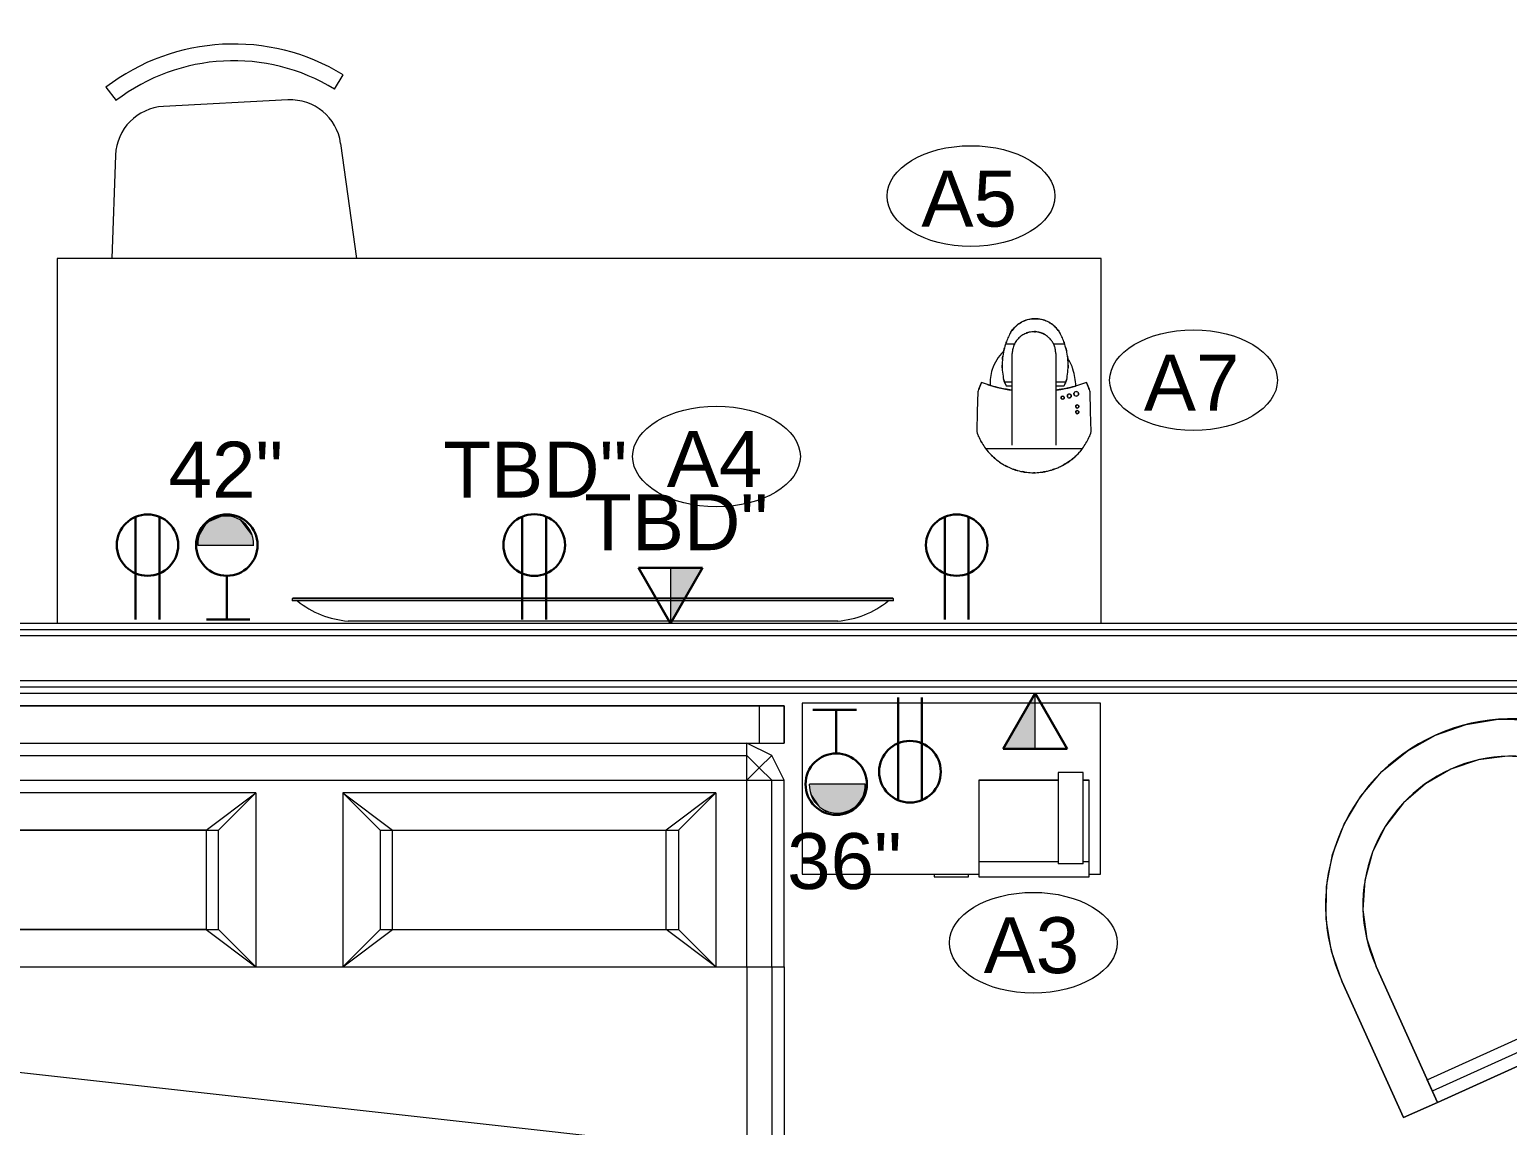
# Model space of a CAD drawing. Header units: inches. Extents: x -1159 to 2819, y -194 to 4438.
# Drawn here: x -960.8 to -841.9, y 232 to 320.2 of the extents above; entities that cross this region are included whole.
import ezdxf

# ---------------------------------------------------------------- set-up
doc = ezdxf.new("R2010")
doc.units = ezdxf.units.IN
doc.header["$MEASUREMENT"] = 0
for name, color, linetype, lineweight in [('A-ANNO-NOTE', 131, 'Continuous', 40), ('A-WALL', 113, 'Continuous', 18), ('G-IMPT', 8, 'Continuous', 9), ('I-FURN', 30, 'Continuous', 9), ('I-WALL', 2, 'Continuous', 18), ('Q-CASE', 31, 'Continuous', 9), ('Q-SPCQ', 91, 'Continuous', 9), ('Q-SPCQ-IDEN', 132, 'Continuous', 9)]:
    doc.layers.add(name, color=color, linetype=linetype, lineweight=lineweight)
doc.styles.add('Arial', font='arial.ttf', dxfattribs={"height": 4.5})
doc.styles.add('Swis721 Lt BT', font='swissl.ttf', dxfattribs={"height": 4.5})

# ---------------------------------------------------------------- blocks, each defined once
blk = doc.blocks.new('Bed_761 - 12ZBED05_dwg-V7-3RD FLOOR - POWER _ SIGNAL B')
at = {"layer": 'G-IMPT'}
for p, q in [((0, 78), (0, 0)), ((0, 78), (3, 78)), ((0, 76), (0, 78)), ((0, 78), (0, 76)), ((0, 0), (0, 78)), ((0, 0), (0, 78)), ((0, 78), (3, 78)), ((0, 78), (3, 78)), ((0, 78), (3, 78)), ((3, 78), (3, 0)), ((3, 78), (3, 75)), ((3, 78), (3, 76)), ((3, 78), (3, 76)), ((3, 78), (3, 0)), ((6, 78), (4, 77)), ((6, 78), (4, 77)), ((21, 78), (6, 78)), ((21, 78), (6, 78)), ((6, 77), (6, 78)), ((21, 78), (28, 78)), ((21, 78), (28, 78)), ((21, 77), (21, 78)), ((28, 78), (84, 78)), ((28, 78), (84, 78)), ((28, 78), (28, 77)), ((82, 76), (82, 78)), ((82, 76), (82, 78)), ((82, 78), (84, 78)), ((82, 78), (84, 78)), ((84, 78), (86, 77)), ((84, 78), (86, 77)), ((84, 77), (84, 78)), ((84, 78), (84, 76)), ((84, 78), (84, 76)), ((3, 75), (4, 77)), ((3, 75), (4, 77)), ((5, 76), (4, 77)), ((6, 77), (5, 76)), ((6, 75), (6, 77)), ((21, 77), (6, 77)), ((21, 75), (21, 77)), ((21, 77), (28, 77)), ((28, 77), (28, 75)), ((28, 77), (84, 77)), ((84, 77), (84, 75)), ((84, 77), (85, 76)), ((85, 76), (86, 77)), ((86, 77), (87, 75)), ((86, 77), (87, 75)), ((3, 76), (0, 76)), ((3, 76), (0, 76)), ((3, 75), (3, 3)), ((3, 75), (3, 3)), ((4, 75), (3, 75)), ((3, 75), (3, 3)), ((4, 75), (5, 76)), ((6, 75), (4, 75)), ((4, 75), (4, 3)), ((6, 75), (5, 76)), ((21, 75), (6, 75)), ((6, 75), (6, 3)), ((21, 75), (21, 72.5)), ((21, 75), (28, 75)), ((28, 75), (36, 3)), ((28, 75), (84, 75)), ((84, 76), (82, 76)), ((84, 76), (82, 76)), ((84, 75), (85, 76)), ((84, 75), (86, 75)), ((84, 75), (84, 3)), ((85, 76), (86, 75)), ((86, 75), (87, 75)), ((86, 75), (86, 3)), ((87, 75), (87, 3)), ((87, 75), (87, 3)), ((7, 42.5), (7, 72.5)), ((7, 72.5), (21, 72.5)), ((7, 72.5), (10, 69.5)), ((10, 68.5), (7, 72.5)), ((21, 72.5), (18, 69.5)), ((18, 68.5), (21, 72.5)), ((21, 72.5), (21, 42.5)), ((21, 72.5), (21, 42.5)), ((10, 69.5), (10, 68.5)), ((18, 69.5), (10, 69.5)), ((18, 69.5), (18, 68.5)), ((10, 68.5), (10, 46.5)), ((10, 46.5), (10, 68.5)), ((10, 68.5), (18, 68.5)), ((18, 68.5), (18, 46.5)), ((18, 46.5), (18, 68.5)), ((10, 46.5), (7, 42.5)), ((10, 46.5), (10, 45.5)), ((10, 46.5), (18, 46.5)), ((18, 46.5), (18, 45.5)), ((18, 46.5), (21, 42.5)), ((7, 42.5), (10, 45.5)), ((18, 45.5), (10, 45.5)), ((21, 42.5), (18, 45.5)), ((7, 42.5), (21, 42.5)), ((21, 42.5), (21, 35.5)), ((7, 5.5), (7, 35.5)), ((7, 35.5), (21, 35.5)), ((10, 32.5), (7, 35.5)), ((7, 35.5), (10, 31.5)), ((18, 32.5), (21, 35.5)), ((21, 35.5), (18, 31.5)), ((21, 35.5), (21, 5.5)), ((21, 35.5), (21, 5.5)), ((10, 32.5), (18, 32.5)), ((10, 32.5), (10, 31.5)), ((18, 32.5), (18, 31.5)), ((10, 31.5), (10, 9.5)), ((18, 31.5), (10, 31.5)), ((10, 31.5), (10, 9.5)), ((18, 31.5), (18, 9.5)), ((18, 31.5), (18, 9.5)), ((7, 5.5), (10, 9.5)), ((10, 8.5), (7, 5.5)), ((10, 9.5), (10, 8.5)), ((18, 9.5), (10, 9.5)), ((10, 8.5), (18, 8.5)), ((18, 9.5), (18, 8.5)), ((21, 5.5), (18, 9.5)), ((21, 5.5), (18, 8.5)), ((7, 5.5), (21, 5.5)), ((21, 5.5), (21, 3)), ((4, 1), (3, 3)), ((4, 1), (3, 3)), ((4, 3), (3, 3)), ((3, 3), (3, 0)), ((6, 3), (4, 3)), ((5, 2), (4, 3)), ((6, 3), (5, 2)), ((21, 3), (6, 3)), ((6, 3), (6, 1)), ((21, 3), (21, 1)), ((21, 3), (36, 3)), ((36, 1), (36, 3)), ((36, 3), (84, 3)), ((86, 3), (84, 3)), ((84, 3), (85, 2)), ((84, 3), (84, 1)), ((86, 3), (85, 2)), ((87, 3), (86, 1)), ((87, 3), (86, 1)), ((86, 3), (87, 3)), ((0, 0), (0, 2)), ((0, 0), (0, 2)), ((0, 2), (3, 2)), ((0, 2), (3, 2)), ((3, 2), (3, 0)), ((3, 2), (3, 0)), ((5, 2), (4, 1)), ((6, 1), (5, 2)), ((82, 0), (82, 2)), ((82, 0), (82, 2)), ((82, 2), (84, 2)), ((82, 2), (84, 2)), ((85, 2), (84, 1)), ((84, 2), (84, 0)), ((84, 2), (84, 0)), ((85, 2), (86, 1)), ((0, 0), (3, 0)), ((3, 0), (0, 0)), ((6, 0), (4, 1)), ((6, 0), (4, 1)), ((21, 1), (6, 1)), ((6, 1), (6, 0)), ((21, 0), (6, 0)), ((21, 1), (21, 0)), ((21, 1), (36, 1)), ((21, 0), (36, 0)), ((36, 1), (36, 0)), ((36, 1), (84, 1)), ((36, 0), (84, 0)), ((86, 1), (84, 0)), ((86, 1), (84, 0)), ((84, 1), (84, 0)), ((3, 0), (0, 0)), ((3, 0), (0, 0)), ((21, 0), (6, 0)), ((21, 0), (36, 0)), ((36, 0), (84, 0)), ((84, 0), (82, 0)), ((84, 0), (82, 0))]:
    blk.add_line(p, q, dxfattribs=at)
blk = doc.blocks.new('Bed_761 - Bed_761-V18-3RD FLOOR - POWER _ SIGNAL B')
at = {"extrusion": (0, 0, -1), "zscale": -1, "rotation": 180}
blk.add_blockref('Bed_761 - 12ZBED05_dwg-V7-3RD FLOOR - POWER _ SIGNAL B', (0, 0), dxfattribs=at)
blk = doc.blocks.new('Bed_Side_Table_5122 - T-4-V19-3RD FLOOR - POWER _ SIGNAL B')
at = {"layer": 'I-FURN'}
for p, q in [((12, 3.99), (-12, 3.99)), ((-12, 3.99), (-12, -9.79)), ((12, -9.79), (12, 3.99)), ((-12, -9.79), (-1.38, -9.79)), ((-1.38, -9.79), (-1.38, -10)), ((-1.38, -9.79), (1.38, -9.79)), ((-1.38, -10), (1.38, -10)), ((1.38, -10), (1.38, -9.79)), ((1.38, -9.79), (2.2, -9.79)), ((11.08, -9.79), (12, -9.79))]:
    blk.add_line(p, q, dxfattribs=at)
blk = doc.blocks.new('F-Chairs - Side 01-V21-3RD FLOOR - POWER _ SIGNAL B')
at = {"layer": 'I-FURN'}
for p, q in [((-9.57, -3.52), (-8.8, -4.64)), ((8.8, -4.64), (9.57, -3.52)), ((5.02, -5.32), (-5.02, -5.32)), ((-9.07, -9.03), (-9.79, -17.33)), ((9.88, -18.36), (9.07, -9.03))]:
    blk.add_line(p, q, dxfattribs=at)
for centre, radius, start, end in [((0, -17.51), 16.94, 55.6197, 124.3803), ((0, -17.51), 15.59, 55.6197, 124.3803), ((-5.02, -9.38), 4.06, 90, 175.0303), ((5.02, -9.38), 4.06, 4.9697, 90)]:
    blk.add_arc(centre, radius, start, end, dxfattribs=at)
blk = doc.blocks.new('F-Chairs - LC-3-V23-3RD FLOOR - POWER _ SIGNAL B')
at = {"layer": 'I-FURN'}
for p, q in [((-15, -15), (-15, -27)), ((-15, -27), (-15, -15)), ((-15, -27), (-15, -15)), ((-12, -27), (-12, -15)), ((-12, -15), (-12, -27)), ((-12, -15), (-12, -27)), ((12, -15), (12, -27)), ((12, -27), (12, -15)), ((12, -27), (12, -15)), ((15, -27), (15, -15)), ((15, -15), (15, -27)), ((15, -15), (15, -27)), ((-12, -27), (-12, -25)), ((-12, -25), (-12, -26)), ((-12, -25), (12, -25)), ((12, -26), (-12, -26)), ((-12, -26), (-12, -27)), ((12, -26), (-12, -26)), ((12, -26), (12, -25)), ((12, -25), (12, -27)), ((12, -27), (12, -26)), ((-15, -27), (-12, -27)), ((-12, -27), (-15, -27)), ((-12, -27), (-15, -27)), ((12, -27), (-12, -27)), ((12, -27), (-12, -27)), ((-12, -27), (12, -27)), ((12, -27), (-12, -27)), ((12, -27), (15, -27)), ((15, -27), (12, -27)), ((15, -27), (12, -27))]:
    blk.add_line(p, q, dxfattribs=at)
at = {"layer": 'I-FURN', "flags": 128}
for points in [[(-15, -15), (-14.77, -12.4), (-14.1, -9.87), (-12.99, -7.5), (-11.49, -5.36), (-9.64, -3.51), (-7.5, -2.01), (-5.13, -0.9), (-2.6, -0.23), (0, 0), (2.6, -0.23), (5.13, -0.9), (7.5, -2.01), (9.64, -3.51), (11.49, -5.36), (12.99, -7.5), (14.1, -9.87), (14.77, -12.4), (15, -15)], [(12, -15), (11.77, -12.66), (11.09, -10.41), (9.98, -8.33), (8.49, -6.51), (6.67, -5.02), (4.59, -3.91), (2.34, -3.23), (0, -3), (-2.34, -3.23), (-4.59, -3.91), (-6.67, -5.02), (-8.49, -6.51), (-9.98, -8.33), (-11.09, -10.41), (-11.77, -12.66), (-12, -15)]]:
    blk.add_lwpolyline(points, dxfattribs=at)
at = {"layer": 'I-FURN'}
for radius, start in [(15, 360), (15, 360), (12, 0), (12, 0)]:
    blk.add_arc((0, -15), radius, start, 180, dxfattribs=at)
blk = doc.blocks.new('A-Flat_Screen_TV - OLED 55BGP 55_-7077464-3RD FLOOR - POWER _ SIGNAL B')
at = {"layer": 'Q-SPCQ'}
for p, q in [((-24.14, 0.06), (24.14, 0.06)), ((-24.14, 0.06), (-24.14, 0)), ((24.14, 0), (24.14, 0.06)), ((-24.2, 0), (24.2, 0)), ((-24.2, 0), (-24.2, -0.19)), ((24.2, -0.19), (-24.2, -0.19)), ((24.2, -0.19), (24.2, 0)), ((19.7, -1.81), (-19.7, -1.81))]:
    blk.add_line(p, q, dxfattribs=at)
for centre, start, end in [((-19.1, 5.58), 231.0344, 265.3628), ((19.1, 5.58), 274.6372, 308.9656)]:
    blk.add_arc(centre, 7.41, start, end, dxfattribs=at)
blk = doc.blocks.new('Desk70 - Desk-7130991-3RD FLOOR - POWER _ SIGNAL B')
at = {"layer": 'Q-CASE'}
for p, q in [((2334.21, 451.01), (2250.22, 451.01)), ((2250.22, 451.01), (2250.22, 421.65)), ((2334.21, 421.65), (2334.21, 451.01))]:
    blk.add_line(p, q, dxfattribs=at)
blk = doc.blocks.new('Speaker_Phone_6931 - Phone-6780614-3RD FLOOR - POWER _ SIGNAL B')
at = {"layer": 'Q-SPCQ'}
for p, q in [((-7.79, 12.24), (-14.18, 12.24)), ((-14.18, 12.24), (-14.18, 4.45)), ((-14.18, 12.24), (-7.79, 12.24)), ((-14.18, 12.24), (-14.18, 4.45)), ((-5.77, 12.85), (-7.79, 12.85)), ((-7.79, 12.85), (-7.79, 12.24)), ((-5.77, 12.85), (-7.79, 12.85)), ((-7.79, 12.85), (-7.79, 5.69)), ((-5.79, 12.24), (-5.3, 12.24)), ((-5.77, 12.24), (-5.77, 12.85)), ((-5.77, 5.69), (-5.77, 12.85)), ((-5.3, 12.24), (-5.77, 12.24)), ((-5.3, 4.45), (-5.3, 12.24)), ((-5.3, 4.45), (-5.3, 12.24)), ((-7.79, 6.51), (-7.79, 5.51)), ((-5.79, 5.51), (-5.79, 6.51)), ((-14.18, 5.69), (-7.79, 5.69)), ((-5.79, 5.51), (-7.79, 5.51)), ((-5.79, 5.69), (-5.3, 5.69)), ((-14.18, 4.45), (-5.3, 4.45)), ((-14.18, 4.45), (-5.3, 4.45))]:
    blk.add_line(p, q, dxfattribs=at)
blk = doc.blocks.new('Keurig_Coffee_Maker_18764 - Keurig_Coffee_Maker_18764-V37-3RD FLOOR - POWER _ SIGNAL B')
at = {"layer": 'Q-SPCQ'}
for p, q in [((-0.61, 4.75), (-0.53, 4.77)), ((-0.53, 4.77), (-0.61, 4.75)), ((-0.61, 4.75), (-0.53, 4.77)), ((-0.53, 4.77), (-0.61, 4.75)), ((-0.61, 4.75), (-0.53, 4.77)), ((-0.53, 4.77), (-0.61, 4.75)), ((-0.52, 4.74), (-0.53, 4.77)), ((-0.52, 4.74), (-0.53, 4.77)), ((-0.52, 4.74), (-0.53, 4.77)), ((-0.51, 4.78), (-0.43, 4.8)), ((-0.51, 4.78), (-0.51, 4.75)), ((-0.43, 4.77), (-0.51, 4.75)), ((-0.43, 4.8), (-0.36, 4.82)), ((-0.43, 4.77), (-0.43, 4.8)), ((-0.35, 4.79), (-0.43, 4.77)), ((-0.36, 4.82), (-0.35, 4.79)), ((-0.31, 4.83), (-0.11, 4.85)), ((-0.31, 4.83), (-0.3, 4.8)), ((-0.11, 4.82), (-0.3, 4.8)), ((-0.11, 4.85), (-0.11, 4.82)), ((-0.04, 4.86), (0.03, 4.85)), ((-0.04, 4.86), (-0.04, 4.82)), ((0.03, 4.82), (-0.04, 4.82)), ((0.03, 4.85), (0.13, 4.85)), ((0.13, 4.85), (0.03, 4.85)), ((0.03, 4.82), (0.03, 4.85)), ((0.03, 4.82), (0.12, 4.82)), ((0.12, 4.82), (0.03, 4.82)), ((0.13, 4.85), (0.12, 4.82)), ((0.2, 4.81), (0.12, 4.82)), ((0.13, 4.85), (0.2, 4.84)), ((0.2, 4.84), (0.2, 4.81)), ((0.27, 4.8), (0.28, 4.83)), ((0.3, 4.8), (0.27, 4.8)), ((0.28, 4.83), (0.44, 4.8)), ((0.43, 4.77), (0.34, 4.79)), ((0.49, 4.75), (0.43, 4.77)), ((0.44, 4.8), (0.5, 4.78)), ((0.44, 4.8), (0.44, 4.8)), ((0.44, 4.8), (0.44, 4.8)), ((0.45, 4.8), (0.44, 4.77)), ((0.47, 4.79), (0.46, 4.76)), ((0.52, 4.75), (0.46, 4.76)), ((0.46, 4.76), (0.49, 4.75)), ((0.5, 4.78), (0.47, 4.79)), ((0.47, 4.79), (0.52, 4.78)), ((0.49, 4.75), (0.5, 4.78)), ((0.5, 4.78), (0.49, 4.75)), ((0.5, 4.78), (0.49, 4.75)), ((0.5, 4.75), (0.51, 4.78)), ((0.5, 4.78), (0.5, 4.78)), ((0.52, 4.78), (0.52, 4.75)), ((0.58, 4.76), (0.57, 4.73)), ((0.58, 4.76), (0.65, 4.73)), ((-1.56, 3.82), (-2.29, 3.82)), ((-0.61, 4.75), (-0.6, 4.72)), ((-0.61, 4.75), (-0.6, 4.72)), ((-0.61, 4.75), (-0.6, 4.72)), ((-0.6, 4.72), (-0.52, 4.74)), ((-0.52, 4.74), (-0.6, 4.72)), ((-0.6, 4.72), (-0.52, 4.74)), ((-0.52, 4.74), (-0.6, 4.72)), ((-0.6, 4.72), (-0.52, 4.74)), ((-0.52, 4.74), (-0.6, 4.72)), ((0.49, 4.75), (0.49, 4.75)), ((0.64, 4.7), (0.57, 4.73)), ((0.64, 4.7), (0.65, 4.73)), ((0.71, 4.71), (0.7, 4.68)), ((0.74, 4.66), (0.7, 4.68)), ((0.7, 4.68), (0.74, 4.66)), ((0.75, 4.69), (0.71, 4.71)), ((0.71, 4.71), (0.76, 4.68)), ((0.89, 4.58), (0.74, 4.66)), ((0.76, 4.68), (0.9, 4.61)), ((0.91, 4.61), (0.89, 4.58)), ((0.9, 4.61), (0.89, 4.58)), ((2.47, 3.82), (1.56, 3.82)), ((-1.75, -4.31), (-1.75, 3.08)), ((1.75, 3.08), (1.75, -4.31)), ((-2.38, 0.79), (-1.75, 0.79)), ((-2.24, 0.47), (-1.75, 0.47)), ((1.75, 0.79), (2.56, 0.79)), ((1.75, 0.47), (2.42, 0.47)), ((-3.9, -4.57), (3.9, -4.57)), ((2.55, -5.79), (2.53, -5.79)), ((0, -6.52), (-0.05, -6.52)), ((0, -6.52), (-0.05, -6.52))]:
    blk.add_line(p, q, dxfattribs=at)
at = {"layer": 'Q-SPCQ', "flags": 128}
for points in [[(-4.52, -0.02), (-4.56, -1.59), (-4.6, -3.21)], [(4.6, -3.21), (4.56, -1.59), (4.52, -0.02)]]:
    blk.add_lwpolyline(points, dxfattribs=at)
at = {"layer": 'Q-SPCQ'}
for centre, radius, start, end in [((-0.11, 0.74), 3.42, 133.2151, 162.0251), ((-0.11, 0.74), 3.42, 17.9749, 33.9816), ((-0.11, 0.74), 3.42, 162.0251, 183.9632), ((-1.51, 0.29), 4.88, 2.0734, 17.9749), ((0, 12.51), 12.51, 252.7803, 257.1927), ((0, 12.51), 12.51, 253.7595, 261.925), ((0, 12.51), 12.51, 259.0261, 261.9487), ((0, 12.51), 12.51, 278.0789, 285.4279), ((3.4, -0.17), 0.187, 90, 270), ((3.4, -0.17), 0.187, 270, 90), ((2.3, -0.48), 0.125, 90, 270), ((2.3, -0.48), 0.125, 270, 90), ((2.84, -0.34), 0.156, 90, 270), ((2.84, -0.34), 0.156, 270, 90), ((3.48, -1.19), 0.125, 90, 270), ((3.48, -1.19), 0.125, 270, 90), ((3.48, -1.64), 0.125, 90, 270), ((3.48, -1.64), 0.125, 270, 90), ((-0.02, -1.68), 4.83, 219.3983, 221.0457), ((-0.02, -1.68), 4.83, 228.1639, 230.5343), ((-0.02, -1.68), 4.83, 239.6592, 240.0724)]:
    blk.add_arc(centre, radius, start, end, dxfattribs=at)
for points, knots in [([(2.14, 4.62), (2.07, 4.77), (1.89, 5.05), (1.52, 5.4), (1.09, 5.67), (0.61, 5.84), (0.09, 5.9), (-0.42, 5.84), (-0.91, 5.67), (-1.27, 5.44), (-1.52, 5.22), (-1.75, 4.98), (-1.88, 4.77), (-1.96, 4.62)], [0, 0, 0, 0, 0.1, 0.2, 0.3, 0.4, 0.5, 0.6, 0.7, 0.8, 0.85, 0.9, 1, 1, 1, 1]), ([(-1.9, 4.72), (-1.84, 4.83), (-1.7, 5.03), (-1.51, 5.23), (-1.4, 5.33), (-1.37, 5.35)], [0, 0, 0, 0, 0.3333333, 0.6666667, 0.7485665, 0.7485665, 0.7485665, 0.7485665]), ([(1.75, 3.08), (1.75, 3.18), (1.73, 3.38), (1.66, 3.67), (1.55, 3.9), (1.45, 4.07), (1.36, 4.19), (1.26, 4.3), (1.14, 4.4), (1.02, 4.5), (0.9, 4.58), (0.76, 4.65), (0.62, 4.72), (0.47, 4.77), (0.3, 4.8), (0.12, 4.83), (-0.08, 4.83), (-0.28, 4.81), (-0.47, 4.77), (-0.65, 4.7), (-0.83, 4.62), (-0.99, 4.52), (-1.15, 4.4), (-1.28, 4.27), (-1.4, 4.13), (-1.51, 3.97), (-1.62, 3.75), (-1.72, 3.46), (-1.75, 3.21), (-1.75, 3.08)], [0, 0, 0, 0, 0.055556, 0.111111, 0.166667, 0.194444, 0.222222, 0.25, 0.277778, 0.305556, 0.333333, 0.361111, 0.388889, 0.416667, 0.444444, 0.479167, 0.513889, 0.548611, 0.583333, 0.618056, 0.652778, 0.6875, 0.722222, 0.756944, 0.791667, 0.826389, 0.861111, 0.930556, 1, 1, 1, 1]), ([(-0.84, 5.68), (-0.81, 5.69), (-0.71, 5.73), (-0.61, 5.77), (-0.54, 5.79)], [0.1340386, 0.1340386, 0.1340386, 0.1340386, 0.1666667, 0.256932, 0.256932, 0.256932, 0.256932]), ([(-0.38, 5.83), (-0.37, 5.83), (-0.07, 5.89), (0.25, 5.88), (0.55, 5.83), (0.57, 5.83)], [0.3167664, 0.3167664, 0.3167664, 0.3167664, 0.3333333, 0.6666667, 0.6830273, 0.6830273, 0.6830273, 0.6830273]), ([(0.72, 5.79), (0.8, 5.77), (0.9, 5.74), (1, 5.69), (1.02, 5.68)], [0.7426327, 0.7426327, 0.7426327, 0.7426327, 0.8333333, 0.8657703, 0.8657703, 0.8657703, 0.8657703]), ([(1.56, 5.35), (1.58, 5.33), (1.69, 5.23), (1.89, 5.03), (2.02, 4.83), (2.09, 4.72)], [0.2509667, 0.2509667, 0.2509667, 0.2509667, 0.3333333, 0.6666667, 1, 1, 1, 1]), ([(2.39, 4.05), (2.4, 4.03), (2.42, 3.98), (2.43, 3.94), (2.44, 3.93)], [0.17849533, 0.17849533, 0.17849533, 0.17849533, 0.2, 0.21629659, 0.21629659, 0.21629659, 0.21629659]), ([(-2.54, 2.59), (-2.54, 2.6), (-2.53, 2.69), (-2.52, 2.78), (-2.51, 2.86)], [0.38887206, 0.38887206, 0.38887206, 0.38887206, 0.4, 0.46606846, 0.46606846, 0.46606846, 0.46606846]), ([(2.56, 3.52), (2.58, 3.45), (2.6, 3.36), (2.62, 3.27), (2.62, 3.26)], [0.3370694, 0.3370694, 0.3370694, 0.3370694, 0.4, 0.41654848, 0.41654848, 0.41654848, 0.41654848]), ([(-1.75, 0.12), (-1.82, 0.13), (-2.22, 0.19), (-2.62, 0.27), (-2.94, 0.35)], [0.7961311, 0.7961311, 0.7961311, 0.7961311, 0.8333333, 1, 1, 1, 1]), ([(-2.33, 0.67), (-2.34, 0.68), (-2.34, 0.7), (-2.36, 0.74), (-2.38, 0.79), (-2.39, 0.83), (-2.4, 0.85)], [0.8338778, 0.8338778, 0.8338778, 0.8338778, 0.8611111, 0.8888889, 0.9444444, 1, 1, 1, 1]), ([(-2.38, 0.79), (-2.37, 0.77), (-2.36, 0.73), (-2.34, 0.68), (-2.32, 0.65), (-2.31, 0.62), (-2.3, 0.6), (-2.29, 0.58), (-2.28, 0.56), (-2.27, 0.54), (-2.26, 0.52), (-2.26, 0.51), (-2.25, 0.49), (-2.24, 0.48), (-2.24, 0.47), (-2.24, 0.47), (-2.24, 0.47)], [0, 0, 0, 0, 0.0555556, 0.1111111, 0.1388889, 0.1666667, 0.1944444, 0.2222222, 0.25, 0.2777778, 0.3055556, 0.3333333, 0.3611111, 0.3888889, 0.4444444, 0.4737946, 0.4737946, 0.4737946, 0.4737946]), ([(2.94, 0.35), (2.62, 0.27), (2.22, 0.19), (1.82, 0.13), (1.75, 0.12)], [0, 0, 0, 0, 0.1666667, 0.2038782, 0.2038782, 0.2038782, 0.2038782]), ([(1.86, 0.14), (1.93, 0.15), (2.29, 0.21), (2.65, 0.28), (2.94, 0.35)], [0.8149744, 0.8149744, 0.8149744, 0.8149744, 0.85, 1, 1, 1, 1]), ([(2.42, 0.47), (2.42, 0.47), (2.42, 0.47), (2.43, 0.48), (2.43, 0.49), (2.44, 0.51), (2.45, 0.53), (2.46, 0.55), (2.47, 0.57), (2.48, 0.58), (2.48, 0.6), (2.49, 0.62), (2.51, 0.66), (2.53, 0.72), (2.55, 0.76), (2.56, 0.79)], [0.5262054, 0.5262054, 0.5262054, 0.5262054, 0.5555556, 0.6111111, 0.6388889, 0.6666667, 0.7083333, 0.75, 0.7708333, 0.78125, 0.7916667, 0.8333333, 0.875, 0.9166667, 1, 1, 1, 1]), ([(2.58, 0.85), (2.58, 0.83), (2.56, 0.79), (2.54, 0.74), (2.53, 0.7), (2.52, 0.68), (2.52, 0.67)], [0, 0, 0, 0, 0.0555556, 0.1111111, 0.1388889, 0.1661222, 0.1661222, 0.1661222, 0.1661222]), ([(3.33, 0.01), (3.34, 0.01), (3.36, 0.02), (3.38, 0.02), (3.4, 0.02)], [0.8888889, 0.8888889, 0.8888889, 0.8888889, 0.9305556, 1, 1, 1, 1]), ([(3.4, 0.02), (3.41, 0.02), (3.42, 0.02), (3.44, 0.01), (3.44, 0.01)], [0, 0, 0, 0, 0.05555556, 0.07172864, 0.07172864, 0.07172864, 0.07172864]), ([(2.3, -0.6), (2.3, -0.6), (2.28, -0.6), (2.26, -0.6), (2.24, -0.59), (2.23, -0.58), (2.22, -0.57), (2.21, -0.56), (2.19, -0.53), (2.18, -0.5), (2.18, -0.46), (2.19, -0.42), (2.2, -0.4), (2.22, -0.39), (2.23, -0.38), (2.26, -0.36), (2.28, -0.35), (2.3, -0.35)], [0, 0, 0, 0, 0.055556, 0.111111, 0.166667, 0.194444, 0.222222, 0.277778, 0.333333, 0.444444, 0.583333, 0.652778, 0.722222, 0.756944, 0.791667, 0.861111, 1, 1, 1, 1]), ([(2.3, -0.35), (2.31, -0.35), (2.32, -0.36), (2.34, -0.36), (2.35, -0.36), (2.36, -0.37), (2.38, -0.38), (2.39, -0.39), (2.4, -0.4), (2.42, -0.42), (2.43, -0.46), (2.43, -0.5), (2.42, -0.54), (2.4, -0.55), (2.39, -0.57), (2.38, -0.58), (2.35, -0.6), (2.32, -0.6), (2.3, -0.6)], [0, 0, 0, 0, 0.055556, 0.083333, 0.111111, 0.166667, 0.194444, 0.222222, 0.277778, 0.333333, 0.444444, 0.583333, 0.652778, 0.722222, 0.756944, 0.791667, 0.861111, 1, 1, 1, 1]), ([(2.74, -0.45), (2.73, -0.45), (2.72, -0.43), (2.7, -0.4), (2.68, -0.36), (2.69, -0.31), (2.7, -0.26), (2.72, -0.24), (2.73, -0.22), (2.74, -0.21), (2.76, -0.2), (2.77, -0.2), (2.78, -0.19), (2.79, -0.19)], [0.2222222, 0.2222222, 0.2222222, 0.2222222, 0.2777778, 0.3333333, 0.4444444, 0.5833333, 0.6527778, 0.7222222, 0.7569444, 0.7916667, 0.8263889, 0.8611111, 0.8888889, 0.8888889, 0.8888889, 0.8888889]), ([(2.85, -0.18), (2.86, -0.18), (2.87, -0.18), (2.88, -0.18), (2.9, -0.19), (2.92, -0.2), (2.93, -0.21), (2.94, -0.21), (2.94, -0.22)], [0.0195056, 0.0195056, 0.0195056, 0.0195056, 0.0555556, 0.0833333, 0.1111111, 0.1666667, 0.1944444, 0.2222222, 0.2222222, 0.2222222, 0.2222222]), ([(2.98, -0.26), (2.99, -0.27), (3, -0.31), (3, -0.36), (2.98, -0.41), (2.97, -0.43), (2.95, -0.45), (2.94, -0.46), (2.93, -0.47), (2.9, -0.48), (2.87, -0.49), (2.85, -0.49)], [0.3333333, 0.3333333, 0.3333333, 0.3333333, 0.4444444, 0.5833333, 0.6527778, 0.7222222, 0.7569444, 0.7916667, 0.8263889, 0.8611111, 0.9804975, 0.9804975, 0.9804975, 0.9804975]), ([(3.21, -0.14), (3.21, -0.13), (3.22, -0.11), (3.22, -0.09), (3.23, -0.08), (3.23, -0.08)], [0.5555556, 0.5555556, 0.5555556, 0.5555556, 0.5833333, 0.6527778, 0.6666667, 0.6666667, 0.6666667, 0.6666667]), ([(3.27, -0.31), (3.27, -0.3), (3.25, -0.29), (3.23, -0.25), (3.21, -0.21), (3.21, -0.18), (3.21, -0.17)], [0.2222222, 0.2222222, 0.2222222, 0.2222222, 0.2777778, 0.3333333, 0.4444444, 0.4882459, 0.4882459, 0.4882459, 0.4882459]), ([(3.4, -0.36), (3.39, -0.36), (3.37, -0.35), (3.35, -0.35), (3.34, -0.35), (3.33, -0.34)], [0, 0, 0, 0, 0.0555556, 0.0833333, 0.1111111, 0.1111111, 0.1111111, 0.1111111]), ([(3.48, -1.31), (3.47, -1.31), (3.46, -1.31), (3.44, -1.31), (3.42, -1.3), (3.4, -1.28), (3.39, -1.27), (3.37, -1.24), (3.36, -1.21), (3.36, -1.16), (3.37, -1.13), (3.38, -1.11), (3.39, -1.1), (3.41, -1.09), (3.44, -1.07), (3.46, -1.06), (3.48, -1.06)], [0, 0, 0, 0, 0.055556, 0.111111, 0.166667, 0.222222, 0.277778, 0.333333, 0.444444, 0.583333, 0.652778, 0.722222, 0.756944, 0.791667, 0.861111, 1, 1, 1, 1]), ([(3.48, -1.06), (3.49, -1.06), (3.51, -1.06), (3.53, -1.07), (3.55, -1.08), (3.56, -1.09), (3.58, -1.11), (3.6, -1.13), (3.61, -1.17), (3.61, -1.19), (3.61, -1.21)], [0, 0, 0, 0, 0.0555556, 0.1111111, 0.1666667, 0.2222222, 0.2777778, 0.3333333, 0.4444444, 0.5555556, 0.5555556, 0.5555556, 0.5555556]), ([(3.5, -0.01), (3.5, -0.01), (3.51, -0.02), (3.53, -0.03), (3.54, -0.05), (3.57, -0.09), (3.59, -0.14), (3.59, -0.18), (3.58, -0.2)], [0.1737723, 0.1737723, 0.1737723, 0.1737723, 0.1944444, 0.2222222, 0.2777778, 0.3333333, 0.4444444, 0.5555556, 0.5555556, 0.5555556, 0.5555556]), ([(3.58, -0.23), (3.57, -0.24), (3.56, -0.26), (3.55, -0.28), (3.53, -0.3), (3.52, -0.31), (3.52, -0.31)], [0.6069174, 0.6069174, 0.6069174, 0.6069174, 0.6527778, 0.7222222, 0.7569444, 0.7777778, 0.7777778, 0.7777778, 0.7777778]), ([(3.36, -1.66), (3.36, -1.64), (3.36, -1.61), (3.37, -1.58), (3.39, -1.56), (3.4, -1.54), (3.44, -1.52), (3.46, -1.51), (3.48, -1.51)], [0.4444444, 0.4444444, 0.4444444, 0.4444444, 0.5833333, 0.6527778, 0.7222222, 0.7916667, 0.8611111, 1, 1, 1, 1]), ([(3.59, -1.25), (3.59, -1.26), (3.58, -1.27), (3.56, -1.29), (3.53, -1.31), (3.5, -1.31), (3.48, -1.31)], [0.6666667, 0.6666667, 0.6666667, 0.6666667, 0.7222222, 0.7916667, 0.8611111, 1, 1, 1, 1]), ([(3.48, -1.51), (3.49, -1.51), (3.51, -1.51), (3.53, -1.52), (3.55, -1.53), (3.56, -1.54), (3.58, -1.56), (3.6, -1.58), (3.61, -1.61), (3.61, -1.64), (3.61, -1.66)], [0, 0, 0, 0, 0.0555556, 0.1111111, 0.1666667, 0.2222222, 0.2777778, 0.3333333, 0.4444444, 0.5555556, 0.5555556, 0.5555556, 0.5555556]), ([(3.59, -1.7), (3.59, -1.7), (3.58, -1.72), (3.56, -1.73), (3.53, -1.75), (3.5, -1.76), (3.48, -1.76)], [0.6666667, 0.6666667, 0.6666667, 0.6666667, 0.7222222, 0.7916667, 0.8611111, 1, 1, 1, 1]), ([(-4.28, -3.96), (-4.26, -4), (-4.23, -4.06), (-4.2, -4.11), (-4.2, -4.12)], [0.3713401, 0.3713401, 0.3713401, 0.3713401, 0.5, 0.5248828, 0.5248828, 0.5248828, 0.5248828]), ([(-4.2, -4.12), (-4.2, -4.11), (-4.23, -4.06), (-4.26, -4), (-4.28, -3.96)], [0.4751172, 0.4751172, 0.4751172, 0.4751172, 0.5, 0.6286599, 0.6286599, 0.6286599, 0.6286599]), ([(-3.9, -4.57), (-3.77, -4.75), (-3.49, -5.07), (-3.02, -5.49), (-2.6, -5.78), (-2.29, -5.96), (-2.11, -6.05), (-1.94, -6.12), (-1.75, -6.2), (-1.57, -6.27), (-1.44, -6.31), (-1.36, -6.33), (-1.24, -6.36), (-1.07, -6.41), (-0.88, -6.44), (-0.76, -6.46), (-0.68, -6.47), (-0.53, -6.49), (-0.32, -6.51), (-0.14, -6.52), (-0.05, -6.52)], [0, 0, 0, 0, 0.142857, 0.285714, 0.428571, 0.5, 0.535714, 0.571429, 0.625, 0.678571, 0.705357, 0.71875, 0.732143, 0.785714, 0.839286, 0.852679, 0.866071, 0.892857, 0.946429, 1, 1, 1, 1]), ([(3.85, -4.63), (3.84, -4.65), (3.75, -4.77), (3.65, -4.88), (3.56, -4.97)], [0.3739159, 0.3739159, 0.3739159, 0.3739159, 0.4, 0.5097654, 0.5097654, 0.5097654, 0.5097654]), ([(-3.44, -5.1), (-3.43, -5.11), (-3.38, -5.16), (-3.33, -5.21), (-3.29, -5.25)], [0.23427003, 0.23427003, 0.23427003, 0.23427003, 0.25, 0.30481789, 0.30481789, 0.30481789, 0.30481789]), ([(-3.29, -5.25), (-3.33, -5.21), (-3.38, -5.16), (-3.43, -5.11), (-3.44, -5.1)], [0.79638486, 0.79638486, 0.79638486, 0.79638486, 0.83333333, 0.8435005, 0.8435005, 0.8435005, 0.8435005]), ([(-2.72, -5.7), (-2.76, -5.67), (-2.83, -5.62), (-2.89, -5.58), (-2.92, -5.56)], [0.63255371, 0.63255371, 0.63255371, 0.63255371, 0.66666667, 0.68782663, 0.68782663, 0.68782663, 0.68782663]), ([(-2.91, -5.56), (-2.89, -5.58), (-2.82, -5.63), (-2.75, -5.68), (-2.71, -5.7)], [0.46748557, 0.46748557, 0.46748557, 0.46748557, 0.5, 0.54988363, 0.54988363, 0.54988363, 0.54988363]), ([(-2.32, -5.94), (-2.28, -5.96), (-2.2, -6), (-2.13, -6.03), (-2.1, -6.05)], [0.7023309, 0.7023309, 0.7023309, 0.7023309, 0.75, 0.78527969, 0.78527969, 0.78527969, 0.78527969]), ([(0, -6.52), (0.09, -6.52), (0.26, -6.51), (0.47, -6.49), (0.63, -6.47), (0.76, -6.45), (0.88, -6.43), (1.02, -6.4), (1.17, -6.37), (1.31, -6.33), (1.42, -6.3), (1.53, -6.26), (1.67, -6.21), (1.83, -6.15), (2.04, -6.06), (2.19, -5.98), (2.29, -5.93)], [0, 0, 0, 0, 0.1, 0.2, 0.25, 0.3, 0.35, 0.4, 0.475, 0.55, 0.5875, 0.625, 0.7, 0.775, 0.85, 1, 1, 1, 1]), ([(2.85, -5.59), (2.8, -5.62), (2.62, -5.75), (2.43, -5.85), (2.29, -5.93)], [0.8, 0.8, 0.8, 0.8, 0.85, 1, 1, 1, 1]), ([(3.04, -5.45), (3.15, -5.37), (3.27, -5.27), (3.38, -5.16), (3.39, -5.15)], [0.2716855, 0.2716855, 0.2716855, 0.2716855, 0.4, 0.414526, 0.414526, 0.414526, 0.414526]), ([(3.39, -5.15), (3.3, -5.23), (3.18, -5.34), (3.06, -5.44), (3.04, -5.45)], [0.585474, 0.585474, 0.585474, 0.585474, 0.7, 0.7283145, 0.7283145, 0.7283145, 0.7283145]), ([(-1.45, -6.3), (-1.48, -6.29), (-1.55, -6.27), (-1.62, -6.25), (-1.68, -6.23)], [0.3190358, 0.3190358, 0.3190358, 0.3190358, 0.33333333, 0.37139588, 0.37139588, 0.37139588, 0.37139588]), ([(-0.77, -6.46), (-0.78, -6.46), (-0.84, -6.45), (-0.9, -6.44), (-0.95, -6.43)], [0.1610836, 0.1610836, 0.1610836, 0.1610836, 0.16666667, 0.2032532, 0.2032532, 0.2032532, 0.2032532]), ([(0.71, -6.46), (0.74, -6.46), (0.79, -6.45), (0.84, -6.44), (0.86, -6.44)], [0.29875922, 0.29875922, 0.29875922, 0.29875922, 0.33333333, 0.3619925, 0.3619925, 0.3619925, 0.3619925]), ([(0.86, -6.44), (0.84, -6.44), (0.79, -6.45), (0.74, -6.46), (0.71, -6.46)], [0.6380075, 0.6380075, 0.6380075, 0.6380075, 0.66666667, 0.70124078, 0.70124078, 0.70124078, 0.70124078]), ([(1.52, -6.26), (1.54, -6.26), (1.57, -6.25), (1.6, -6.23), (1.62, -6.23)], [0.65060949, 0.65060949, 0.65060949, 0.65060949, 0.66666667, 0.69577662, 0.69577662, 0.69577662, 0.69577662]), ([(1.62, -6.23), (1.6, -6.23), (1.57, -6.25), (1.54, -6.26), (1.52, -6.26)], [0.30422338, 0.30422338, 0.30422338, 0.30422338, 0.33333333, 0.34939051, 0.34939051, 0.34939051, 0.34939051])]:
    blk.add_open_spline(points, degree=3, knots=knots, dxfattribs=at)
for points in [[(-1.27, 5.43), (-1.23, 5.46), (-1.19, 5.49), (-1.15, 5.51)], [(-1.15, 5.51), (-1.1, 5.54), (-1.05, 5.57), (-1, 5.6)], [(1.19, 5.6), (1.24, 5.57), (1.28, 5.54), (1.33, 5.51)], [(1.33, 5.51), (1.37, 5.49), (1.41, 5.46), (1.45, 5.43)], [(-2.29, 3.82), (-2.36, 3.62), (-2.46, 3.2), (-2.56, 2.55), (-2.57, 1.89), (-2.53, 1.46), (-2.49, 1.24)], [(-1.96, 4.62), (-2.02, 4.49), (-2.14, 4.23), (-2.24, 3.96), (-2.29, 3.82)], [(-2.25, 3.92), (-2.24, 3.97), (-2.22, 4.01), (-2.21, 4.05)], [(-1.96, 4.62), (-1.95, 4.63), (-1.93, 4.67), (-1.91, 4.71), (-1.9, 4.72)], [(2.09, 4.72), (2.1, 4.71), (2.12, 4.67), (2.13, 4.63), (2.14, 4.62)], [(2.47, 3.82), (2.43, 3.96), (2.33, 4.23), (2.21, 4.49), (2.14, 4.62)], [(2.68, 1.24), (2.71, 1.46), (2.75, 1.89), (2.74, 2.55), (2.65, 3.2), (2.54, 3.62), (2.47, 3.82)], [(-2.44, 3.26), (-2.42, 3.35), (-2.4, 3.44), (-2.38, 3.53)], [(2.69, 2.85), (2.71, 2.77), (2.72, 2.68), (2.73, 2.59)], [(-2.56, 1.93), (-2.56, 2), (-2.56, 2.07), (-2.56, 2.15)], [(-2.49, 1.24), (-2.48, 1.17), (-2.45, 1.01), (-2.4, 0.86), (-2.38, 0.79)], [(2.56, 0.79), (2.59, 0.86), (2.63, 1.01), (2.67, 1.17), (2.68, 1.24)], [(2.74, 2.15), (2.75, 2.08), (2.74, 2), (2.74, 1.93)], [(-4.23, 0.74), (-4.29, 0.61), (-4.39, 0.36), (-4.48, 0.11), (-4.52, -0.02)], [(-4.23, 0.74), (-4.27, 0.65), (-4.34, 0.48), (-4.41, 0.31), (-4.44, 0.22)], [(-4.44, 0.22), (-4.41, 0.31), (-4.34, 0.48), (-4.27, 0.65), (-4.23, 0.74)], [(-2.94, 0.35), (-3.15, 0.4), (-3.59, 0.52), (-4.02, 0.66), (-4.23, 0.74)], [(-2.94, 0.35), (-2.59, 0.27), (-2.24, 0.2), (-1.89, 0.14)], [(-2.4, 0.85), (-2.42, 0.92), (-2.44, 0.98), (-2.45, 1.05)], [(-1.81, 0.13), (-1.9, 0.14), (-1.98, 0.16), (-2.07, 0.17)], [(2.94, 0.35), (2.59, 0.27), (2.25, 0.2), (1.9, 0.15)], [(2.64, 1.05), (2.62, 0.98), (2.6, 0.92), (2.58, 0.85)], [(4.23, 0.74), (4.02, 0.66), (3.59, 0.52), (3.15, 0.4), (2.94, 0.35)], [(4.44, 0.22), (4.41, 0.31), (4.34, 0.48), (4.27, 0.65), (4.23, 0.74)], [(4.52, -0.02), (4.48, 0.11), (4.39, 0.36), (4.29, 0.61), (4.23, 0.74)], [(4.23, 0.74), (4.27, 0.65), (4.34, 0.48), (4.41, 0.31), (4.44, 0.22)], [(3.46, -0.34), (3.44, -0.35), (3.42, -0.36), (3.4, -0.36)], [(3.48, -1.76), (3.47, -1.76), (3.46, -1.76), (3.44, -1.75), (3.42, -1.74), (3.41, -1.74), (3.4, -1.73)], [(-4.6, -3.21), (-4.55, -3.38), (-4.43, -3.69), (-4.19, -4.15), (-4, -4.43), (-3.9, -4.57)], [(3.9, -4.57), (4, -4.43), (4.19, -4.15), (4.43, -3.69), (4.55, -3.38), (4.6, -3.21)], [(-4.47, -3.57), (-4.46, -3.59), (-4.45, -3.61), (-4.44, -3.63)], [(-4.44, -3.63), (-4.45, -3.61), (-4.46, -3.59), (-4.47, -3.57)], [(2.29, -5.93), (2.49, -5.82), (2.89, -5.58), (3.43, -5.13), (3.75, -4.77), (3.9, -4.57)], [(3.57, -4.97), (3.67, -4.86), (3.76, -4.75), (3.85, -4.63)], [(4.45, -3.62), (4.45, -3.61), (4.46, -3.59), (4.47, -3.57)], [(4.47, -3.57), (4.46, -3.59), (4.45, -3.61), (4.45, -3.62)], [(-2.1, -6.05), (-2.18, -6.01), (-2.25, -5.97), (-2.33, -5.93)], [(2.29, -5.93), (2.48, -5.83), (2.67, -5.72), (2.85, -5.59)], [(-1.66, -6.23), (-1.61, -6.25), (-1.55, -6.27), (-1.5, -6.29)], [(-1.5, -6.29), (-1.48, -6.29), (-1.46, -6.3), (-1.45, -6.3)], [(-0.94, -6.43), (-0.89, -6.44), (-0.84, -6.45), (-0.78, -6.46)], [(0, -6.52), (0.03, -6.52), (0.05, -6.52), (0.08, -6.52)], [(0.08, -6.52), (0.05, -6.52), (0.03, -6.52), (0, -6.52)]]:
    blk.add_open_spline(points, degree=3, dxfattribs=at)
blk = doc.blocks.new('Appliance_Specialty Equipment Tag - Standard-3515593-3RD FLOOR - POWER _ SIGNAL B')
at = {"layer": 'Q-SPCQ-IDEN'}
blk.add_ellipse((-0.0499, 0.0037), major_axis=(-0.1406, 0), ratio=0.600473, dxfattribs=at)

msp = doc.modelspace()

# ---------------------------------------------------------------- hatches: boundary and pattern name
at = {"layer": 'A-ANNO-NOTE', "lineweight": 9}
for points in [[(-946.49, 280.46), (-945.19, 281.02), (-945.35, 281)], [(-946.49, 280.46), (-944.63, 281), (-945.19, 281.02)], [(-946.49, 280.46), (-945.35, 281), (-945.73, 280.9)], [(-942.81, 279.31), (-944.63, 281), (-946.49, 280.46)], [(-946.49, 280.46), (-945.73, 280.9), (-946.03, 280.77)], [(-944.63, 281), (-944.79, 281.02), (-945.19, 281.02)], [(-943.89, 280.73), (-944.25, 280.9), (-944.63, 281)], [(-942.81, 279.31), (-943.89, 280.73), (-944.63, 281)], [(-942.81, 279.31), (-943.27, 280.23), (-943.89, 280.73)], [(-943.27, 280.23), (-943.62, 280.56), (-943.89, 280.73)], [(-947.19, 279.24), (-946.49, 280.46), (-947.05, 279.69)], [(-947.19, 279.24), (-942.81, 279.31), (-946.49, 280.46)], [(-947.05, 279.69), (-946.49, 280.46), (-946.81, 280.1)], [(-943.27, 280.23), (-943.33, 280.29), (-943.62, 280.56)], [(-943.33, 280.29), (-943.38, 280.35), (-943.62, 280.56)], [(-943.01, 279.83), (-943.05, 279.9), (-943.27, 280.23)], [(-942.88, 279.54), (-943.01, 279.83), (-943.27, 280.23)], [(-943.05, 279.9), (-943.09, 279.97), (-943.27, 280.23)], [(-942.81, 279.31), (-942.88, 279.54), (-943.27, 280.23)], [(-942.74, 278.68), (-947.19, 279.24), (-947.24, 278.68)], [(-942.74, 278.76), (-942.81, 279.31), (-947.19, 279.24)], [(-942.74, 278.68), (-942.74, 278.76), (-947.19, 279.24)], [(-909.21, 272.37), (-906.64, 276.84), (-909.21, 276.84)], [(-880.83, 262.28), (-879.87, 262.28), (-879.87, 266.75), (-882.45, 262.28)], [(-893.58, 258.89), (-893.54, 259.44), (-898.03, 259.36)], [(-898.03, 259.36), (-893.54, 259.44), (-898.03, 259.44)], [(-897.97, 258.81), (-893.58, 258.89), (-898.03, 259.36)], [(-893.92, 258.08), (-893.58, 258.89), (-897.97, 258.81)], [(-897.09, 257.52), (-897.97, 258.81), (-897.9, 258.58)], [(-897.09, 257.52), (-893.92, 258.08), (-897.97, 258.81)], [(-897.5, 257.89), (-897.9, 258.58), (-897.77, 258.29)], [(-897.09, 257.52), (-897.9, 258.58), (-897.45, 257.83)], [(-894.61, 257.43), (-893.92, 258.08), (-897.09, 257.52)], [(-894.61, 257.43), (-894.29, 257.67), (-893.92, 258.08)], [(-894.29, 257.67), (-894.23, 257.72), (-893.92, 258.08)], [(-893.92, 258.08), (-893.73, 258.43), (-893.58, 258.89)], [(-895.59, 257.11), (-894.61, 257.43), (-897.09, 257.52)], [(-896.22, 257.14), (-897.09, 257.52), (-896.75, 257.32)], [(-895.59, 257.11), (-897.09, 257.52), (-896.22, 257.14)], [(-895.98, 257.11), (-895.59, 257.11), (-896.22, 257.14)], [(-895.59, 257.11), (-895.27, 257.16), (-894.61, 257.43)], [(-895.27, 257.16), (-894.97, 257.25), (-894.61, 257.43)]]:
    msp.add_hatch(color=256, dxfattribs=at).paths.add_polyline_path(points, flags=0)

# ---------------------------------------------------------------- linework, layer by layer
at = {"layer": 'A-ANNO-NOTE', "lineweight": 30}
for p, q in [((-952.24, 272.7), (-952.24, 280.96)), ((-950.32, 272.7), (-950.32, 280.96)), ((-921.13, 272.7), (-921.13, 280.96)), ((-919.22, 272.7), (-919.22, 280.96)), ((-887.14, 272.7), (-887.14, 280.96)), ((-885.22, 272.7), (-885.22, 280.96)), ((-944.91, 272.7), (-944.91, 276.21)), ((-909.21, 272.37), (-911.79, 276.84)), ((-911.79, 276.84), (-906.64, 276.84)), ((-909.21, 272.37), (-906.64, 276.84)), ((-946.54, 272.7), (-943.04, 272.7)), ((-890.9, 266.42), (-890.9, 258.16)), ((-888.98, 266.42), (-888.98, 258.16)), ((-879.87, 266.75), (-882.45, 262.28)), ((-879.87, 266.75), (-877.3, 262.28)), ((-894.23, 265.42), (-897.74, 265.42)), ((-895.87, 265.42), (-895.87, 261.92)), ((-877.3, 262.28), (-882.45, 262.28))]:
    msp.add_line(p, q, dxfattribs=at)
at = {"layer": 'A-ANNO-NOTE', "lineweight": 9}
for p, q in [((-947.24, 278.68), (-942.74, 278.68)), ((-909.21, 272.37), (-906.64, 276.84)), ((-906.64, 276.84), (-909.21, 276.84)), ((-909.21, 276.84), (-909.21, 272.37)), ((-879.87, 266.75), (-882.45, 262.28)), ((-879.87, 262.28), (-879.87, 266.75)), ((-882.45, 262.28), (-879.87, 262.28)), ((-893.54, 259.44), (-898.03, 259.44))]:
    msp.add_line(p, q, dxfattribs=at)
at = {"layer": 'A-ANNO-NOTE', "lineweight": 30}
for centre, radius in [((-951.28, 278.68), 2.47), ((-944.9, 278.68), 2.47), ((-920.17, 278.68), 2.48), ((-886.18, 278.68), 2.47), ((-889.94, 260.44), 2.48), ((-895.87, 259.44), 2.47)]:
    msp.add_circle(centre, radius, dxfattribs=at)
at = {"layer": 'A-ANNO-NOTE', "lineweight": 9}
for centre, start, end in [((-944.99, 278.77), 357.6427, 182.3573), ((-895.79, 259.35), 177.6427, 2.3573)]:
    msp.add_arc(centre, 2.25, start, end, dxfattribs=at)
at = {"layer": 'A-WALL'}
for p, q in [((-654.95, 271.87), (-1004.06, 271.87)), ((-654.45, 271.37), (-1004.06, 271.37)), ((-654.45, 267.75), (-1004.06, 267.75)), ((-654.95, 267.25), (-1004.06, 267.25))]:
    msp.add_line(p, q, dxfattribs=at)
at = {"layer": 'I-WALL'}
for p, q in [((-655.45, 272.37), (-1004.06, 272.37)), ((-1004.06, 266.75), (-655.45, 266.75))]:
    msp.add_line(p, q, dxfattribs=at)

# ---------------------------------------------------------------- block references
at = {"layer": 'I-FURN'}
for name, p, rotation in [('F-Chairs - Side 01-V21-3RD FLOOR - POWER _ SIGNAL B', (-945.27, 319.55), 3.000000000000774), ('F-Chairs - LC-3-V23-3RD FLOOR - POWER _ SIGNAL B', (-847.66, 263.38), 24.26134010891476), ('Bed_761 - Bed_761-V18-3RD FLOOR - POWER _ SIGNAL B', (-900.06, 265.75), 269.9999999999991)]:
    msp.add_blockref(name, p, dxfattribs=dict(at, rotation=rotation))
msp.add_blockref('Bed_Side_Table_5122 - T-4-V19-3RD FLOOR - POWER _ SIGNAL B', (-886.6, 261.98), dxfattribs=at)
at = {"layer": 'Q-CASE'}
msp.add_blockref('Desk70 - Desk-7130991-3RD FLOOR - POWER _ SIGNAL B', (-3208.77, -149.28), dxfattribs=at)
at = {"layer": 'Q-SPCQ'}
for name, p in [('Keurig_Coffee_Maker_18764 - Keurig_Coffee_Maker_18764-V37-3RD FLOOR - POWER _ SIGNAL B', (-879.96, 291.02)), ('A-Flat_Screen_TV - OLED 55BGP 55_-7077464-3RD FLOOR - POWER _ SIGNAL B', (-915.45, 274.37)), ('Speaker_Phone_6931 - Phone-6780614-3RD FLOOR - POWER _ SIGNAL B', (-870.22, 247.52))]:
    msp.add_blockref(name, p, dxfattribs=at)
at = {"layer": 'Q-SPCQ-IDEN', "xscale": 47.99999999999997, "yscale": 47.99999999999997, "zscale": 47.99999999999997}
for p in [(-882.64, 306.59), (-864.73, 291.77), (-903.11, 285.63), (-877.62, 246.5)]:
    msp.add_blockref('Appliance_Specialty Equipment Tag - Standard-3515593-3RD FLOOR - POWER _ SIGNAL B', p, dxfattribs=at)

# ---------------------------------------------------------------- texts
at = {"layer": 'A-ANNO-NOTE', "lineweight": 9, "char_height": 4.5, "attachment_point": 1, "style": 'Swis721 Lt BT'}
for s, insert, width in [('42"', (-949.59, 287), 10.302), ('TBD"', (-927.48, 287), 16.665), ('TBD"', (-916.15, 282.77), 16.665), ('36"', (-899.82, 255.5), 10.302)]:
    msp.add_mtext(s, dxfattribs=dict(at, insert=insert, width=width))
at = {"layer": 'Q-SPCQ-IDEN', "char_height": 4.5, "width": 9.393, "attachment_point": 1, "style": 'Arial'}
for s, insert in [('A5', (-889.02, 308.81)), ('A7', (-871.12, 294)), ('A4', (-909.5, 287.86)), ('A3', (-884.01, 248.73))]:
    msp.add_mtext(s, dxfattribs=dict(at, insert=insert))

doc.saveas('drawing.dxf')
